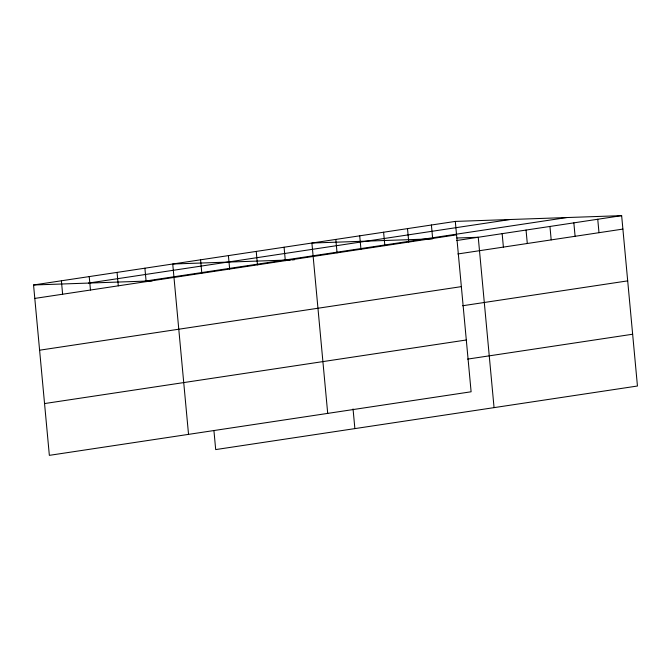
<?xml version="1.0" encoding="UTF-8"?>
<svg xmlns="http://www.w3.org/2000/svg" width="671" height="671" viewBox="0 0 671 671"><rect width="100%" height="100%" fill="white"/><g stroke="black" fill="none" stroke-linecap="round" stroke-linejoin="round"><path stroke-width="1.01" d="M455.307 221.413L471.109 391.78L49.352 455.349L33.55 284.982L455.307 221.413L621.648 215.651L637.45 386.018L215.693 449.587L213.965 430.95M88.446 283.078L510.195 219.509M144.995 281.124L566.752 217.555M34.8 298.419L456.548 234.85M456.599 240.528L621.648 215.651M457.848 253.965L622.889 229.088M39.597 350.203L461.354 286.634M462.646 305.75L627.695 280.872M44.554 403.565L466.303 339.987M467.603 359.111L632.644 334.233M432.501 238.851L311.906 243.028L327.708 413.395M456.901 238.004L478.247 237.266L494.057 407.632M290.275 259.937L172.732 264.005L188.534 434.372M292.313 259.862L294.343 259.794M33.55 284.982L152.116 280.881M597.744 219.258L598.993 232.694M573.848 222.856L575.097 236.293M549.943 226.463L551.193 239.899M526.047 230.061L527.297 243.498M502.151 233.667L503.393 247.104M431.403 225.011L432.652 238.448M407.507 228.618L408.748 242.055M383.602 232.216L384.852 245.653M359.706 235.823L360.956 249.26M353.047 408.933L354.875 428.61M335.81 239.421L337.052 252.858M284.076 247.222L285.318 260.658M256.238 251.415L257.479 264.852M228.4 255.609L229.65 269.046M200.562 259.811L201.812 273.248M144.894 268.199L146.144 281.635M117.056 272.392L118.306 285.829M89.218 276.586L90.468 290.023M61.388 280.788L62.629 294.225"/></g></svg>
